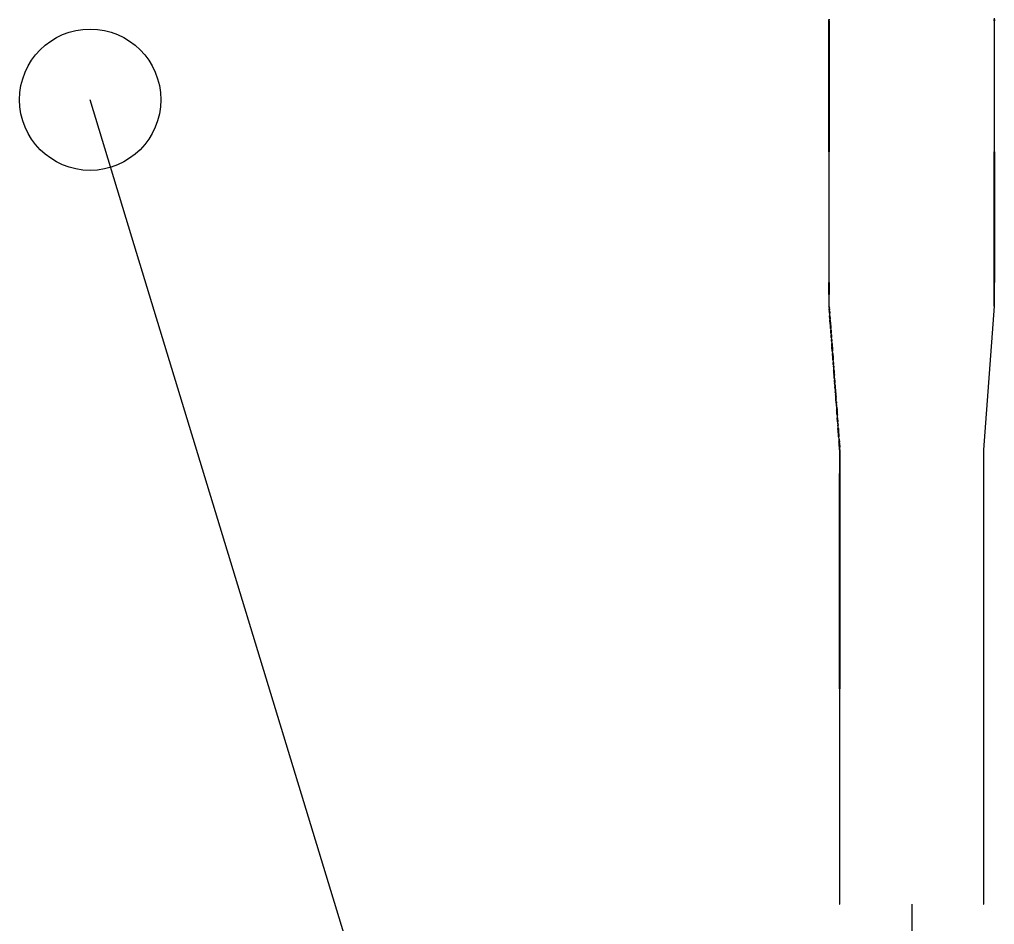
# Model space of a CAD drawing. Header units: metres. Extents: x 0.2 to 42.3, y 0.9 to 39.
# Drawn here: x 37.737 to 39.807, y 12.956 to 14.877 of the extents above; entities that cross this region are included whole.
import ezdxf

# ---------------------------------------------------------------- set-up
doc = ezdxf.new("R2010")
doc.units = ezdxf.units.M
doc.linetypes.add('BSA_LOGICAL_DASHED', pattern=[0.24, 0.12, -0.12])
for name, color, linetype in [('BSA_BRANCH_AXIS', 5, 'Continuous'), ('BSA_LOGICAL_DEVICE_AXIS', 8, 'BSA_LOGICAL_DASHED'), ('BSA_MATERIAL_SECTION', 7, 'Continuous'), ('BSA_TERMINAL_CENTRE', 3, 'Continuous')]:
    doc.layers.add(name, color=color, linetype=linetype)

msp = doc.modelspace()

# ---------------------------------------------------------------- linework, layer by layer
at = {"layer": 'BSA_BRANCH_AXIS'}
msp.add_lwpolyline([(39.0498, 12.1226), (38.8998, 12.1226, -0.330046), (38.6082, 12.3386), (37.9759, 14.4148), (37.8871, 14.7064)], format="xyb", dxfattribs=at)
at = {"layer": 'BSA_LOGICAL_DEVICE_AXIS'}
msp.add_line((39.6316, 12.9989), (39.6316, 12.5195), dxfattribs=at)
at = {"layer": 'BSA_MATERIAL_SECTION'}
for p, q in [((39.4558, 14.8774), (39.4558, 14.8756)), ((39.4558, 14.8739), (39.4558, 14.8756)), ((39.4562, 14.8739), (39.4558, 14.8739)), ((39.4558, 14.596), (39.4558, 14.8739)), ((39.4558, 14.8739), (39.4562, 14.8739)), ((39.4562, 14.8739), (39.4566, 14.8739)), ((39.4566, 14.8739), (39.4562, 14.8739)), ((39.4566, 14.8774), (39.4566, 14.8756)), ((39.4566, 14.8739), (39.4566, 14.8756)), ((39.4566, 14.8739), (39.4566, 14.596)), ((39.8066, 14.8792), (39.8066, 14.8765)), ((39.8066, 14.8739), (39.8066, 14.8765)), ((39.8066, 14.8739), (39.807, 14.8739)), ((39.8066, 14.8739), (39.8066, 14.596)), ((39.807, 14.8739), (39.8066, 14.8739)), ((39.8074, 14.8739), (39.807, 14.8739)), ((39.807, 14.8739), (39.8074, 14.8739)), ((39.8074, 14.8766), (39.8074, 14.8739)), ((39.8074, 14.596), (39.8074, 14.8739)), ((39.4558, 14.596), (39.4558, 14.3181)), ((39.4566, 14.3181), (39.4566, 14.596)), ((39.8066, 14.3181), (39.8066, 14.596)), ((39.8074, 14.596), (39.8074, 14.3181)), ((39.4558, 14.2931), (39.4558, 14.3181)), ((39.4562, 14.3181), (39.4558, 14.3181)), ((39.4562, 14.3181), (39.4558, 14.3181)), ((39.4562, 14.3181), (39.4566, 14.3181)), ((39.4562, 14.3181), (39.4566, 14.3181)), ((39.4566, 14.3181), (39.4566, 14.2931)), ((39.807, 14.3181), (39.8066, 14.3181)), ((39.8066, 14.2681), (39.8066, 14.3181)), ((39.8066, 14.3181), (39.807, 14.3181)), ((39.807, 14.3181), (39.8074, 14.3181)), ((39.8074, 14.3181), (39.807, 14.3181)), ((39.8074, 14.2681), (39.8074, 14.3181)), ((39.4558, 14.2931), (39.4558, 14.2681)), ((39.4566, 14.2681), (39.4566, 14.2931)), ((39.4558, 14.2681), (39.4558, 14.2681)), ((39.4558, 14.268), (39.4558, 14.2681)), ((39.4558, 14.2681), (39.4558, 14.2681)), ((39.4558, 14.268), (39.4558, 14.268)), ((39.4558, 14.268), (39.4559, 14.2671)), ((39.456, 14.2654), (39.4559, 14.2671)), ((39.456, 14.2654), (39.4563, 14.2624)), ((39.4566, 14.2681), (39.4566, 14.2681)), ((39.4566, 14.2681), (39.4566, 14.268)), ((39.4566, 14.2681), (39.4566, 14.2681)), ((39.4567, 14.2671), (39.4566, 14.268)), ((39.4566, 14.268), (39.4566, 14.268)), ((39.4567, 14.2671), (39.4568, 14.2654)), ((39.4571, 14.2624), (39.4568, 14.2654)), ((39.8066, 14.2681), (39.784, 13.9633)), ((39.7848, 13.9633), (39.8074, 14.2681)), ((39.4564, 14.26), (39.4563, 14.2624)), ((39.4564, 14.26), (39.4567, 14.2564)), ((39.4568, 14.2551), (39.4567, 14.2564)), ((39.4569, 14.2536), (39.4568, 14.2551)), ((39.4569, 14.2536), (39.4573, 14.2478)), ((39.4571, 14.2624), (39.4572, 14.26)), ((39.4575, 14.2564), (39.4572, 14.26)), ((39.4578, 14.2416), (39.4573, 14.2478)), ((39.4575, 14.2564), (39.4576, 14.2551)), ((39.4576, 14.2551), (39.4577, 14.2536)), ((39.4581, 14.2478), (39.4577, 14.2536)), ((39.4581, 14.2478), (39.4586, 14.2416)), ((39.4578, 14.2416), (39.458, 14.2394)), ((39.4587, 14.23), (39.458, 14.2394)), ((39.4588, 14.2394), (39.4586, 14.2416)), ((39.4587, 14.23), (39.4588, 14.2283)), ((39.4588, 14.2394), (39.4595, 14.23)), ((39.4588, 14.2283), (39.4589, 14.2269)), ((39.4594, 14.2206), (39.4589, 14.2269)), ((39.4596, 14.2283), (39.4595, 14.23)), ((39.4597, 14.2269), (39.4596, 14.2283)), ((39.4597, 14.2269), (39.4602, 14.2206)), ((39.4594, 14.2206), (39.4596, 14.2173)), ((39.4598, 14.2151), (39.4596, 14.2173)), ((39.4601, 14.2109), (39.4598, 14.2151)), ((39.4601, 14.2109), (39.4604, 14.2071)), ((39.4604, 14.2173), (39.4602, 14.2206)), ((39.4604, 14.2173), (39.4606, 14.2151)), ((39.4608, 14.2014), (39.4604, 14.2071)), ((39.4606, 14.2151), (39.4609, 14.2109)), ((39.4612, 14.2071), (39.4609, 14.2109)), ((39.4612, 14.2071), (39.4616, 14.2014)), ((39.4608, 14.2014), (39.4611, 14.1973)), ((39.4613, 14.1943), (39.4611, 14.1973)), ((39.4613, 14.1943), (39.4617, 14.1887)), ((39.4619, 14.1973), (39.4616, 14.2014)), ((39.4619, 14.1858), (39.4617, 14.1887)), ((39.4619, 14.1973), (39.4621, 14.1943)), ((39.4622, 14.1826), (39.4619, 14.1858)), ((39.4625, 14.1887), (39.4621, 14.1943)), ((39.4622, 14.1826), (39.4622, 14.1819)), ((39.4625, 14.1887), (39.4627, 14.1858)), ((39.4627, 14.1858), (39.463, 14.1826)), ((39.463, 14.1819), (39.463, 14.1826)), ((39.4622, 14.1819), (39.4623, 14.181)), ((39.4629, 14.1729), (39.4623, 14.181)), ((39.4629, 14.1729), (39.4633, 14.1677)), ((39.4631, 14.181), (39.463, 14.1819)), ((39.4631, 14.181), (39.4637, 14.1729)), ((39.4634, 14.1661), (39.4633, 14.1677)), ((39.4635, 14.1643), (39.4634, 14.1661)), ((39.4635, 14.1643), (39.4637, 14.1625)), ((39.4641, 14.1677), (39.4637, 14.1729)), ((39.4638, 14.1614), (39.4637, 14.1625)), ((39.464, 14.1586), (39.4638, 14.1614)), ((39.4641, 14.1677), (39.4642, 14.1661)), ((39.4642, 14.1661), (39.4643, 14.1643)), ((39.4645, 14.1625), (39.4643, 14.1643)), ((39.4645, 14.1625), (39.4646, 14.1614)), ((39.4646, 14.1614), (39.4648, 14.1586)), ((39.4643, 14.1538), (39.464, 14.1586)), ((39.4643, 14.1538), (39.4645, 14.151)), ((39.4645, 14.151), (39.4647, 14.1484)), ((39.4649, 14.1464), (39.4647, 14.1484)), ((39.4648, 14.1586), (39.4651, 14.1538)), ((39.465, 14.1443), (39.4649, 14.1464)), ((39.465, 14.1443), (39.4653, 14.1406)), ((39.4653, 14.151), (39.4651, 14.1538)), ((39.4655, 14.1484), (39.4653, 14.151)), ((39.4655, 14.1484), (39.4657, 14.1464)), ((39.4657, 14.1464), (39.4658, 14.1443)), ((39.4661, 14.1406), (39.4658, 14.1443)), ((39.4654, 14.1397), (39.4653, 14.1406)), ((39.4654, 14.1397), (39.4655, 14.1379)), ((39.4655, 14.1379), (39.4659, 14.1319)), ((39.4661, 14.13), (39.4659, 14.1319)), ((39.4661, 14.1406), (39.4662, 14.1397)), ((39.4664, 14.125), (39.4661, 14.13)), ((39.4663, 14.1379), (39.4662, 14.1397)), ((39.4663, 14.1379), (39.4664, 14.137)), ((39.4667, 14.1319), (39.4664, 14.137)), ((39.4664, 14.125), (39.4665, 14.1237)), ((39.4665, 14.1237), (39.4666, 14.1236)), ((39.4666, 14.1236), (39.4666, 14.1231)), ((39.4667, 14.1221), (39.4666, 14.1231)), ((39.4667, 14.1319), (39.4668, 14.1312)), ((39.4667, 14.1218), (39.4667, 14.1221)), ((39.4671, 14.1157), (39.4667, 14.1218)), ((39.4668, 14.1312), (39.4669, 14.13)), ((39.4669, 14.13), (39.4672, 14.125)), ((39.4673, 14.1237), (39.4672, 14.125)), ((39.4674, 14.1236), (39.4673, 14.1237)), ((39.4674, 14.1231), (39.4674, 14.1236)), ((39.4674, 14.1231), (39.4675, 14.1221)), ((39.4675, 14.1221), (39.4675, 14.1218)), ((39.4679, 14.1157), (39.4675, 14.1218)), ((39.4671, 14.1157), (39.4674, 14.1118)), ((39.4677, 14.108), (39.4674, 14.1118)), ((39.4677, 14.108), (39.4678, 14.1072)), ((39.4678, 14.1072), (39.4679, 14.1052)), ((39.4679, 14.1157), (39.4685, 14.108)), ((39.4682, 14.1019), (39.4679, 14.1052)), ((39.4683, 14.1003), (39.4682, 14.1019)), ((39.4683, 14.1003), (39.4685, 14.0969)), ((39.4685, 14.108), (39.4686, 14.1072)), ((39.4686, 14.1072), (39.4687, 14.1052)), ((39.469, 14.1019), (39.4687, 14.1052)), ((39.4691, 14.1003), (39.469, 14.1019)), ((39.4691, 14.1003), (39.4693, 14.0969)), ((39.4687, 14.095), (39.4685, 14.0969)), ((39.4688, 14.0938), (39.4687, 14.095)), ((39.4689, 14.0923), (39.4688, 14.0938)), ((39.4689, 14.0923), (39.4691, 14.0893)), ((39.4691, 14.0893), (39.4693, 14.0866)), ((39.4695, 14.095), (39.4693, 14.0969)), ((39.4694, 14.0853), (39.4693, 14.0866)), ((39.4695, 14.0846), (39.4694, 14.0853)), ((39.4696, 14.0938), (39.4695, 14.095)), ((39.4695, 14.0846), (39.4696, 14.0819)), ((39.4697, 14.0923), (39.4696, 14.0938)), ((39.4696, 14.0819), (39.4698, 14.0805)), ((39.4697, 14.0923), (39.4701, 14.0866)), ((39.4698, 14.0794), (39.4698, 14.0805)), ((39.4698, 14.0794), (39.4701, 14.0751)), ((39.4702, 14.0853), (39.4701, 14.0866)), ((39.4703, 14.0846), (39.4702, 14.0853)), ((39.4703, 14.0846), (39.4704, 14.0819)), ((39.4704, 14.0819), (39.4706, 14.0805)), ((39.4706, 14.0794), (39.4706, 14.0805)), ((39.4706, 14.0794), (39.4709, 14.0751)), ((39.4702, 14.0745), (39.4701, 14.0751)), ((39.4704, 14.0716), (39.4702, 14.0745)), ((39.4704, 14.0716), (39.4704, 14.0712)), ((39.4704, 14.0712), (39.4704, 14.0711)), ((39.4706, 14.0694), (39.4704, 14.0711)), ((39.4707, 14.068), (39.4706, 14.0694)), ((39.4707, 14.068), (39.4707, 14.0679)), ((39.4709, 14.0649), (39.4707, 14.0679)), ((39.471, 14.0745), (39.4709, 14.0751)), ((39.4711, 14.0621), (39.4709, 14.0649)), ((39.4712, 14.0716), (39.471, 14.0745)), ((39.4711, 14.0621), (39.4715, 14.0574)), ((39.4712, 14.0716), (39.4712, 14.0712)), ((39.4712, 14.0712), (39.4712, 14.0711)), ((39.4714, 14.0694), (39.4712, 14.0711)), ((39.4715, 14.068), (39.4714, 14.0694)), ((39.4715, 14.068), (39.4715, 14.0679)), ((39.4717, 14.0649), (39.4715, 14.0679)), ((39.4717, 14.0649), (39.4719, 14.0621)), ((39.4723, 14.0574), (39.4719, 14.0621)), ((39.4715, 14.0574), (39.4717, 14.0536)), ((39.4717, 14.0536), (39.4722, 14.0473)), ((39.4723, 14.0461), (39.4722, 14.0473)), ((39.4725, 14.0536), (39.4723, 14.0574)), ((39.4724, 14.0442), (39.4723, 14.0461)), ((39.4727, 14.0404), (39.4724, 14.0442)), ((39.4725, 14.0536), (39.473, 14.0473)), ((39.473, 14.0367), (39.4727, 14.0404)), ((39.4731, 14.0461), (39.473, 14.0473)), ((39.4731, 14.0461), (39.4732, 14.0442)), ((39.4732, 14.0442), (39.4735, 14.0404)), ((39.4735, 14.0404), (39.4738, 14.0367)), ((39.473, 14.0367), (39.4734, 14.031)), ((39.474, 14.0226), (39.4734, 14.031)), ((39.4742, 14.031), (39.4738, 14.0367)), ((39.474, 14.0226), (39.4742, 14.0198)), ((39.4742, 14.031), (39.4748, 14.0226)), ((39.4742, 14.0198), (39.4745, 14.016)), ((39.475, 14.0198), (39.4748, 14.0226)), ((39.475, 14.0198), (39.4753, 14.016)), ((39.4747, 14.0141), (39.4745, 14.016)), ((39.4747, 14.0141), (39.4748, 14.0122)), ((39.4748, 14.0122), (39.4751, 14.0085)), ((39.4755, 14.0034), (39.4751, 14.0085)), ((39.4755, 14.0141), (39.4753, 14.016)), ((39.4756, 14.0122), (39.4755, 14.0141)), ((39.4756, 14.0009), (39.4755, 14.0034)), ((39.4759, 14.0085), (39.4756, 14.0122)), ((39.4757, 13.9997), (39.4756, 14.0009)), ((39.4757, 13.9997), (39.4759, 13.9972)), ((39.4759, 14.0085), (39.4763, 14.0034)), ((39.4761, 13.9947), (39.4759, 13.9972)), ((39.4763, 14.0034), (39.4764, 14.0009)), ((39.4764, 14.0009), (39.4765, 13.9997)), ((39.4767, 13.9972), (39.4765, 13.9997)), ((39.4767, 13.9972), (39.4769, 13.9947)), ((39.4762, 13.9934), (39.4761, 13.9947)), ((39.4764, 13.9909), (39.4762, 13.9934)), ((39.4764, 13.9909), (39.4768, 13.9859)), ((39.4768, 13.9859), (39.4772, 13.9802)), ((39.4769, 13.9947), (39.477, 13.9934)), ((39.477, 13.9934), (39.4772, 13.9909)), ((39.4776, 13.9859), (39.4772, 13.9909)), ((39.4773, 13.9784), (39.4772, 13.9802)), ((39.4776, 13.9746), (39.4773, 13.9784)), ((39.4776, 13.9859), (39.478, 13.9802)), ((39.4781, 13.9784), (39.478, 13.9802)), ((39.4781, 13.9784), (39.4784, 13.9746)), ((39.4779, 13.9708), (39.4776, 13.9746)), ((39.4779, 13.9708), (39.478, 13.969)), ((39.4784, 13.9633), (39.478, 13.969)), ((39.4784, 13.9746), (39.4787, 13.9708)), ((39.4784, 13.9633), (39.4784, 13.9133)), ((39.4787, 13.9708), (39.4788, 13.969)), ((39.4792, 13.9633), (39.4788, 13.969)), ((39.4792, 13.9633), (39.4792, 13.9133)), ((39.784, 13.9633), (39.784, 13.9133)), ((39.7848, 13.9133), (39.7848, 13.9633)), ((39.4784, 13.9133), (39.4788, 13.9133)), ((39.4784, 13.4561), (39.4784, 13.9133)), ((39.4788, 13.9133), (39.4784, 13.9133)), ((39.4792, 13.9133), (39.4788, 13.9133)), ((39.4788, 13.9133), (39.4792, 13.9133)), ((39.4792, 13.9133), (39.4792, 13.4561)), ((39.784, 13.9133), (39.7848, 13.9133)), ((39.784, 13.9133), (39.784, 12.9989)), ((39.7848, 13.9133), (39.784, 13.9133)), ((39.7848, 12.9989), (39.7848, 13.9133)), ((39.4784, 13.4561), (39.4784, 12.9989)), ((39.4792, 12.9989), (39.4792, 13.4561)), ((39.4784, 12.9989), (39.4788, 12.9989)), ((39.4792, 12.9989), (39.4788, 12.9989)), ((39.784, 12.9989), (39.7848, 12.9989))]:
    msp.add_line(p, q, dxfattribs=at)
at = {"layer": 'BSA_TERMINAL_CENTRE'}
msp.add_circle((37.8871, 14.7064), 0.15, dxfattribs=at)

doc.saveas('drawing.dxf')
